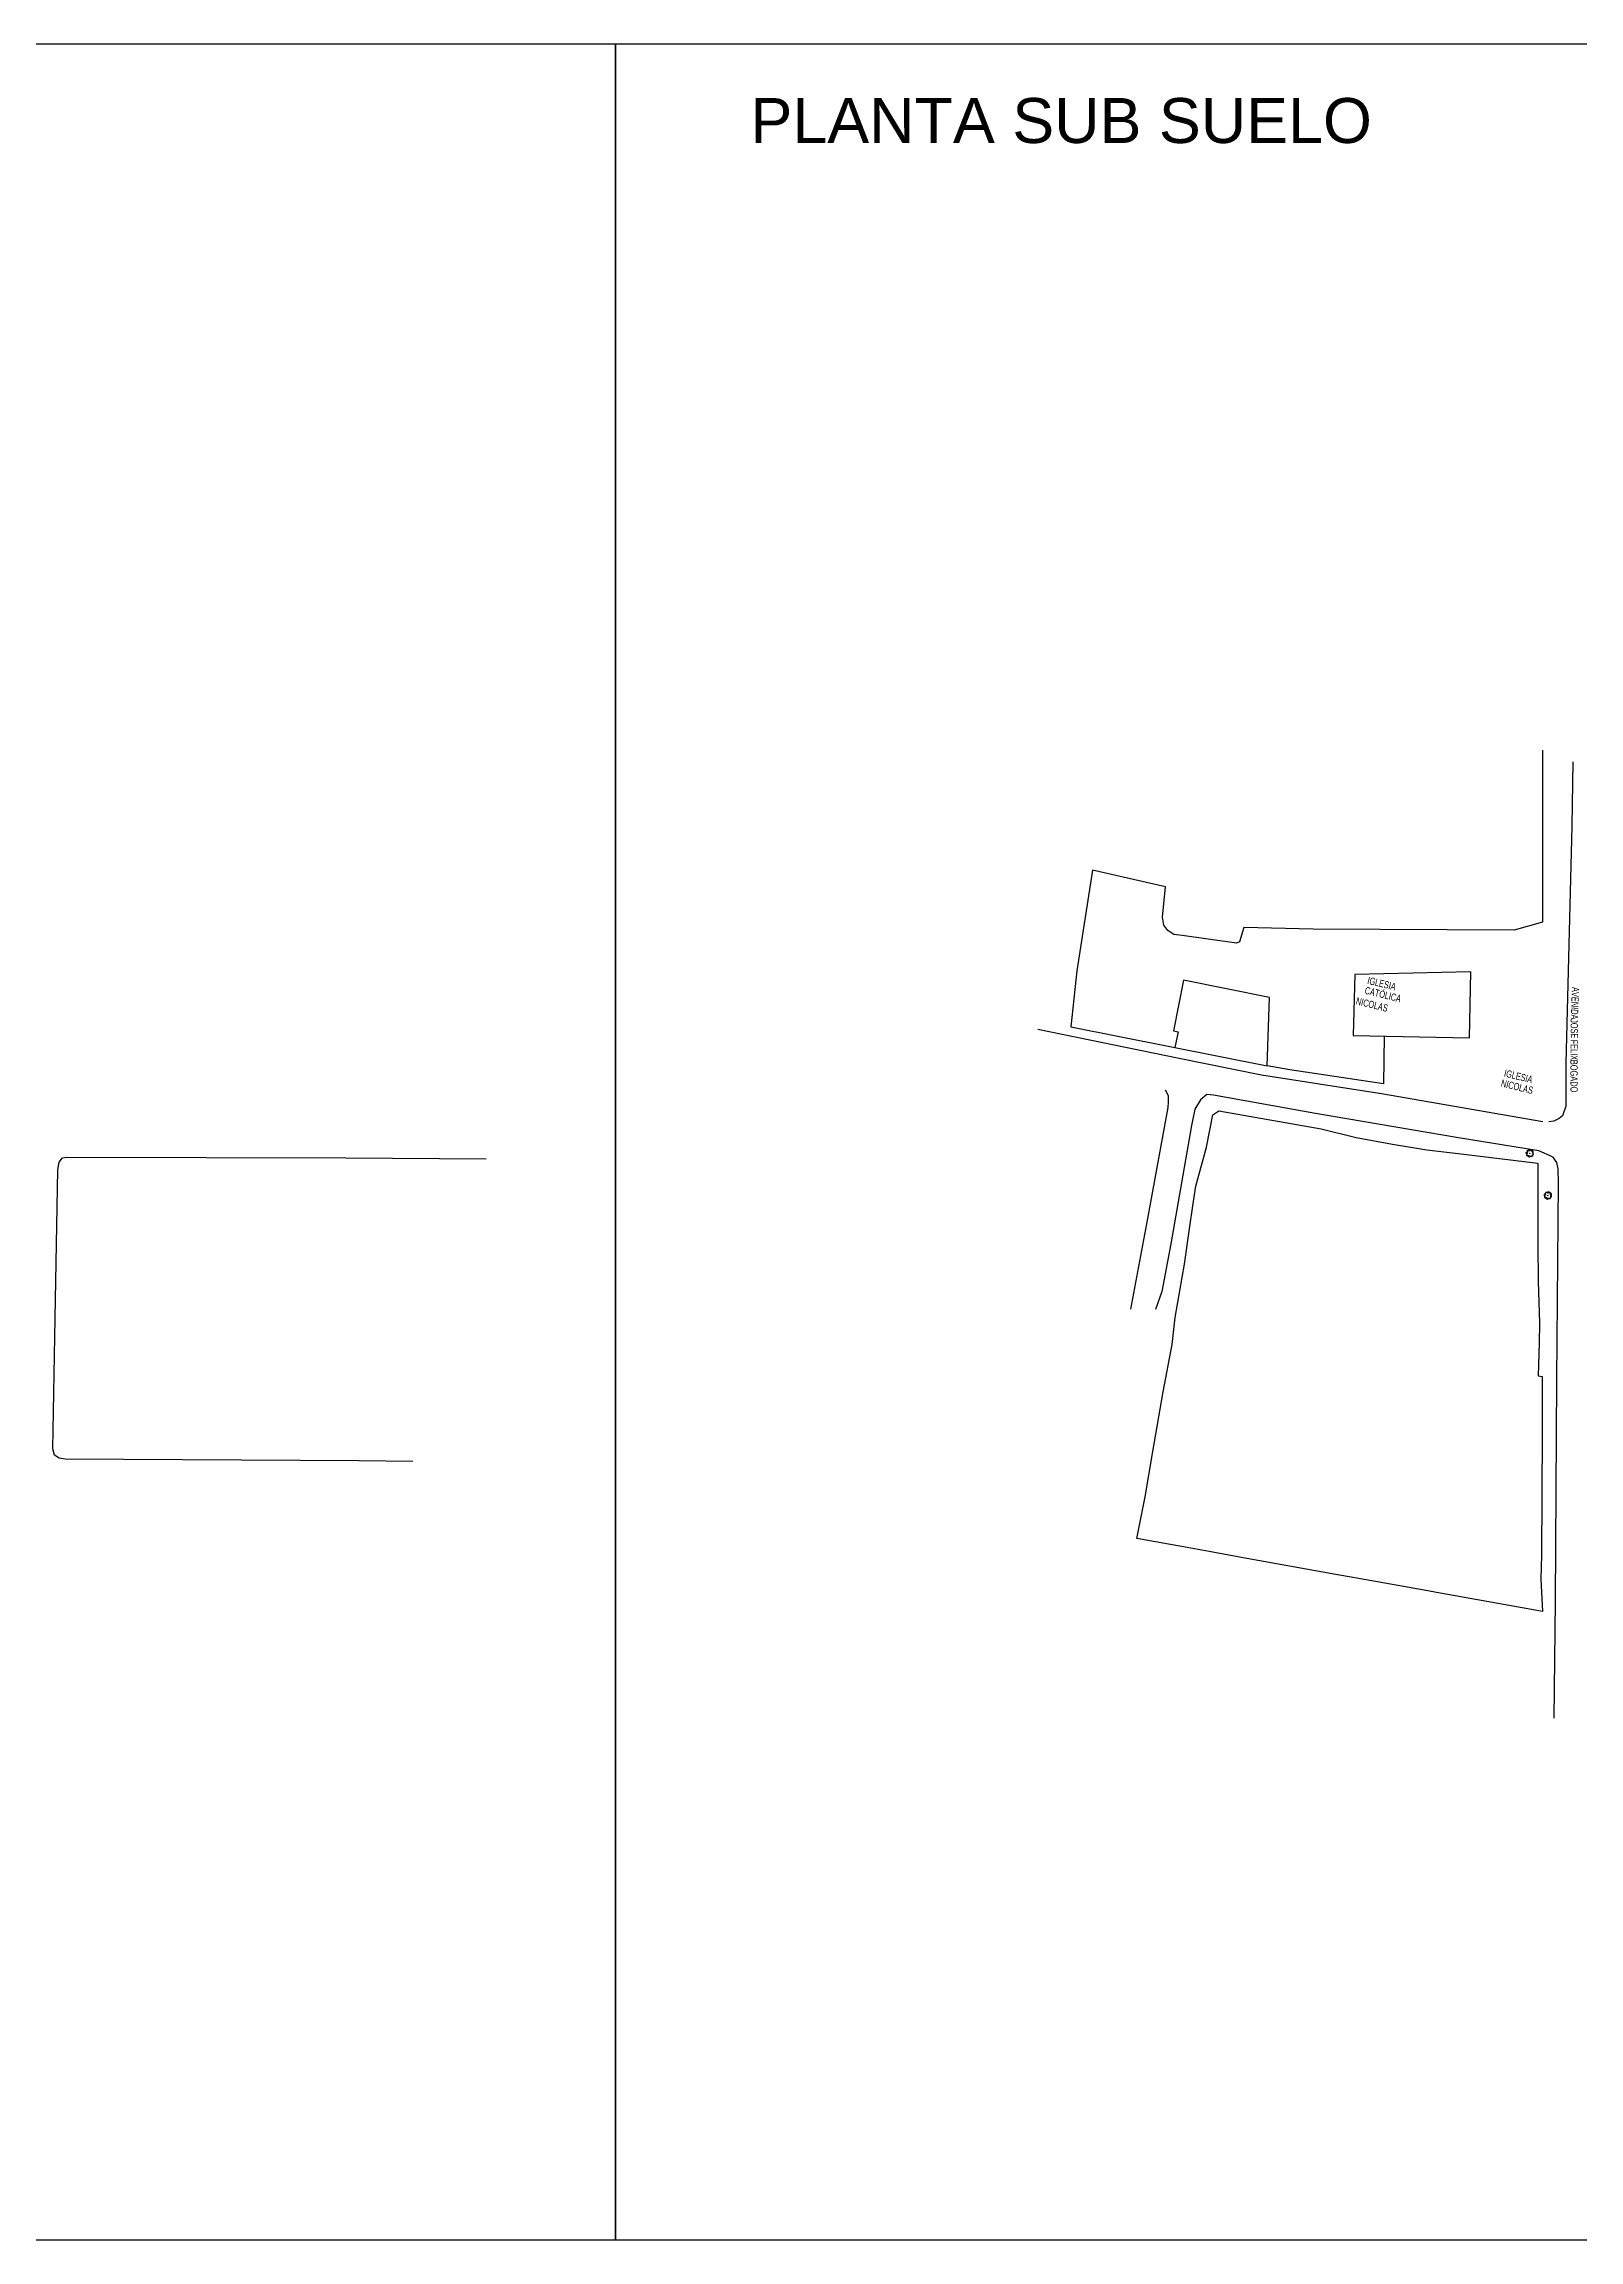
# Model space of a CAD drawing. Extents: x 306 to 2240, y 18 to 779.
# Drawn here: x 792 to 1218, y 18 to 628 of the extents above; entities that cross this region are included whole.
import ezdxf

# ---------------------------------------------------------------- set-up
doc = ezdxf.new("R2010")
doc.units = 0
doc.header["$MEASUREMENT"] = 0
for name, color, linetype in [('0603', 1, 'Continuous'), ('0604', 7, 'Continuous'), ('0611', 1, 'Continuous'), ('0703', 1, 'Continuous'), ('0707', 7, 'Continuous'), ('0808', 7, 'Continuous'), ('1007', 3, 'Continuous')]:
    doc.layers.add(name, color=color, linetype=linetype)
doc.styles.add('02', font='swissc.ttf')
doc.styles.get("Standard").update_dxf_attribs({"font": 'arial.ttf'})

# ---------------------------------------------------------------- blocks, each defined once
blk = doc.blocks.new('09')
for p, q in [((-0.04, 0.01), (0.04, 0.01)), ((-0.02, 0.03), (0.02, 0.03)), ((0, 0.05), (0, 0.05)), ((-0.04, -0.01), (0.04, -0.01)), ((-0.02, -0.03), (0.02, -0.03))]:
    blk.add_line(p, q)
for points in [[(-0.61, 0.39), (-0.76, 0.34), (-0.88, 0.27), (-0.97, 0.13), (-1, 0), (-0.96, -0.15), (-0.88, -0.26), (-0.83, -0.31), (-0.73, -0.36), (-0.58, -0.38)], [(-0.12, 0.67), (-0.2, 0.77), (-0.32, 0.84), (-0.46, 0.87), (-0.62, 0.83), (-0.74, 0.77), (-0.81, 0.63), (-0.83, 0.49), (-0.83, 0.42), (-0.79, 0.32), (-0.69, 0.22), (-0.62, 0.16)], [(-0.41, 0.6), (-0.39, 0.72), (-0.35, 0.82), (-0.3, 0.88), (-0.18, 0.96), (-0.03, 1), (0.1, 0.96), (0.24, 0.87), (0.31, 0.75), (0.36, 0.62), (0.37, 0.55)], [(0.11, 0.66), (0.19, 0.71), (0.31, 0.78), (0.42, 0.81), (0.49, 0.81), (0.63, 0.78), (0.76, 0.7), (0.82, 0.58), (0.84, 0.41), (0.81, 0.28), (0.75, 0.16), (0.69, 0.06)], [(0.67, -0.42), (0.8, -0.38), (0.91, -0.29), (0.99, -0.14), (1.01, -0.01), (0.95, 0.14), (0.86, 0.24), (0.8, 0.29), (0.7, 0.32), (0.56, 0.34)], [(-0.14, -0.69), (-0.19, -0.75), (-0.3, -0.83), (-0.4, -0.87), (-0.48, -0.87), (-0.61, -0.83), (-0.74, -0.75), (-0.8, -0.63), (-0.83, -0.47), (-0.79, -0.33), (-0.7, -0.18), (-0.64, -0.12)], [(-0.38, -0.63), (-0.34, -0.76), (-0.26, -0.88), (-0.13, -0.97), (0.01, -1.01), (0.15, -0.97), (0.27, -0.88), (0.32, -0.83), (0.36, -0.73), (0.38, -0.57)], [(0.15, -0.7), (0.32, -0.83), (0.46, -0.87), (0.62, -0.85), (0.74, -0.79), (0.83, -0.66), (0.86, -0.52), (0.86, -0.45), (0.83, -0.34), (0.74, -0.24), (0.67, -0.18)]]:
    blk.add_lwpolyline(points)
blk.add_lwpolyline([(0, -0.05), (-0.05, 0), (0, 0.05), (0.05, 0)], close=True)

msp = doc.modelspace()

# ---------------------------------------------------------------- linework, layer by layer
for points in [[(305.888, 627.919), (950.581, 627.919), (950.581, 18.116), (305.888, 18.116)], [(950.581, 627.919), (1595.275, 627.919), (1595.275, 18.116), (950.581, 18.116)]]:
    msp.add_lwpolyline(points, close=True)
at = {"layer": '0603', "linetype": 'Continuous', "flags": 128}
for points in [[(1216.419, 428.533), (1216.103, 410.707), (1214.408, 344.909), (1214.393, 332.976), (1213.474, 330.246), (1212.62, 329.581), (1211.112, 328.81), (1209.725, 328.575)], [(1144.297, 382.081), (1125.053, 382.558), (1123.861, 378.639), (1123.016, 378.26), (1107.889, 380.318), (1105.617, 380.63), (1103.923, 381.779), (1102.773, 383.216), (1102.457, 385.487), (1103.306, 393.867), (1083.024, 398.451), (1078.656, 370.515), (1076.979, 354.974), (1131.533, 344.143), (1132.153, 363.177), (1108.315, 367.916), (1105.526, 353.876), (1106.831, 353.616), (1105.886, 349.235), (1105.886, 349.235)], [(1208.049, 328.611), (1163.228, 336.387), (1129.965, 341.542), (1106.617, 346.305), (1067.866, 354.223)], [(1103.191, 337.458), (1104.016, 335.957), (1104.027, 334.079), (1103.899, 332.597), (1098.255, 301.783), (1093.552, 276.586)], [(1210.709, 318.924), (1206.925, 320.536), (1200.076, 321.667), (1184.582, 324.155), (1144.908, 330.92), (1116.638, 336.02), (1114.745, 336.198), (1113.026, 334.736), (1111.434, 332.162), (1110.455, 327.563), (1104.765, 294.721), (1102.288, 281.53), (1100.468, 276.479)], [(1210.709, 318.924), (1206.925, 320.536), (1200.076, 321.667), (1184.582, 324.155), (1144.908, 330.92), (1116.638, 336.02), (1114.745, 336.198), (1113.026, 334.736), (1111.434, 332.162), (1110.455, 327.563), (1104.765, 294.721), (1102.288, 281.53), (1100.468, 276.479)], [(1210.709, 318.924), (1211.852, 317.334), (1212.253, 315.577), (1212.315, 311.649), (1211.825, 257.061), (1211.449, 195.412), (1211.059, 163.015)], [(1210.709, 318.924), (1211.852, 317.334), (1212.253, 315.577), (1212.315, 311.649), (1211.825, 257.061), (1211.449, 195.412), (1211.059, 163.015)]]:
    msp.add_lwpolyline(points, dxfattribs=at)
msp.add_lwpolyline([(1155.386, 352.593), (1187.716, 351.973), (1188.065, 370.239), (1155.82, 369.531), (1155.386, 352.593)], close=True, dxfattribs=at)
at = {"layer": '0611', "linetype": 'Continuous', "flags": 128}
msp.add_lwpolyline([(894.309, 234.26), (879.351, 234.453), (797.714, 234.964), (796.081, 235.232), (794.795, 236.074), (794.347, 237.853), (794.919, 268.897), (795.731, 315.3), (796.061, 317.391), (797, 318.612), (798.246, 318.82), (875.703, 318.649), (914.614, 318.365)], dxfattribs=at)
at = {"layer": '0703'}
msp.add_lwpolyline([(1151.591, 202.778), (1151.591, 202.778), (1151.591, 202.778), (1151.591, 202.778), (1124.848, 207.585), (1115.37, 209.289), (1115.371, 209.295), (1109.266, 210.39), (1095.302, 212.896), (1095.302, 212.896), (1095.302, 212.896), (1095.302, 212.896), (1095.302, 212.896), (1097.608, 224.486), (1097.608, 224.486), (1097.608, 224.486), (1097.608, 224.486), (1097.608, 224.486), (1099.733, 237.054), (1099.733, 237.054), (1099.733, 237.054), (1099.733, 237.054), (1099.733, 237.054), (1102.648, 253.629), (1102.648, 253.629), (1102.648, 253.629), (1102.648, 253.629), (1102.648, 253.629), (1105.101, 266.816), (1105.101, 266.816), (1105.101, 266.816), (1105.101, 266.816), (1105.101, 266.816), (1105.973, 274.26), (1105.973, 274.26), (1108.554, 289.071), (1108.554, 289.071), (1108.554, 289.071), (1108.554, 289.071), (1108.554, 289.071), (1110.061, 299.595), (1110.061, 299.595), (1110.879, 305.326), (1111.658, 310.747), (1111.658, 310.747), (1111.658, 310.747), (1111.658, 310.747), (1111.658, 310.747), (1114.699, 321.543), (1114.699, 321.543), (1116.394, 330.559), (1116.394, 330.559), (1116.394, 330.559), (1118.093, 331.686), (1146.499, 326.718), (1146.499, 326.718), (1146.499, 326.718), (1156.249, 324.301), (1156.249, 324.301), (1156.249, 324.301), (1156.249, 324.301), (1156.249, 324.301), (1166.301, 322.437), (1166.301, 322.437), (1175.854, 320.877), (1175.854, 320.877), (1186.096, 319.645), (1186.096, 319.642), (1186.096, 319.642), (1186.096, 319.642), (1186.096, 319.645), (1206.662, 317.171), (1206.662, 317.171), (1206.662, 317.171), (1206.682, 305.495), (1206.682, 305.495), (1206.678, 294.421), (1206.678, 294.421), (1206.716, 284.308), (1206.716, 284.308), (1207.134, 272.8), (1207.134, 272.8), (1207.134, 272.8), (1207.134, 272.8), (1207.134, 272.8), (1207.002, 267.231), (1206.787, 258.097), (1206.787, 258.097), (1206.787, 258.097), (1206.787, 258.097), (1206.787, 258.097), (1207.879, 257.889), (1207.879, 257.889), (1207.879, 257.889), (1207.827, 242.564), (1207.827, 242.564), (1207.827, 242.564), (1207.827, 242.564), (1207.827, 242.564), (1207.767, 224.855), (1207.767, 224.855), (1207.767, 224.855), (1207.767, 224.855), (1207.767, 224.855), (1207.653, 208.336), (1207.653, 208.336), (1207.653, 208.336), (1207.653, 208.336), (1207.653, 208.336), (1207.533, 201.629), (1207.928, 192.646), (1207.928, 192.646), (1207.928, 192.646), (1207.928, 192.646), (1207.928, 192.646), (1205.954, 193.006), (1205.954, 193.006), (1195.076, 194.962), (1195.076, 194.962), (1178.526, 197.93), (1178.526, 197.93), (1176.1, 198.366), (1176.101, 198.373), (1156.429, 201.907), (1156.429, 201.909), (1156.429, 201.909), (1156.429, 201.909), (1156.429, 201.907), (1151.591, 202.778), (1151.591, 202.778), (1151.591, 202.778), (1151.591, 202.778)], close=True, dxfattribs=at)
at = {"layer": '0707', "linetype": 'ByBlock', "flags": 128}
msp.add_lwpolyline([(1207.955, 431.835), (1207.927, 384.019), (1200.118, 381.833), (1144.297, 382.081)], dxfattribs=at)
msp.add_lwpolyline([(1207.955, 431.835), (1207.927, 384.019), (1200.118, 381.833), (1144.297, 382.081)], dxfattribs=at)
at = {"layer": '0707', "linetype": 'Continuous', "flags": 128}
msp.add_lwpolyline([(1164.028, 352.431), (1163.781, 339.176), (1137.791, 343.085), (1131.533, 344.143)], dxfattribs=at)

# ---------------------------------------------------------------- block references
at = {"layer": '1007', "rotation": 76.16208537718278}
for p in [(1204.424, 319.875, 108.35), (1209.458, 308.161, 110.57)]:
    msp.add_blockref('09', p, dxfattribs=at)

# ---------------------------------------------------------------- texts
at = {"insert": (988.037, 612.894), "char_height": 12.48686, "attachment_point": 1}
msp.add_mtext_dynamic_manual_height_columns('PLANTA SUB SUELO', width=216.69268, gutter_width=1, heights=[0], dxfattribs=at)
at = {"layer": '0604', "style": '02', "width": 0.75}
for s, rotation, p in [('AVENIDA', 268.162085, (1216.099, 366.087)), ('AVENIDA', 268.162085, (1216.099, 366.087)), ('JOSE', 271.162085, (1215.732, 357.129)), ('JOSE', 271.162085, (1215.732, 357.129)), ('FELIX', 270.162085, (1215.738, 351.449)), ('FELIX', 270.162085, (1215.738, 351.449)), ('BOGADO', 270.162085, (1215.695, 345.827)), ('BOGADO', 270.162085, (1215.695, 345.827))]:
    msp.add_text(s, height=2, rotation=rotation, dxfattribs=at).set_placement(p)
at = {"layer": '0808', "style": '02', "width": 0.75}
for s, p in [('CATÓLICA', (1158.437, 364.238)), ('IGLESIA', (1159.176, 366.996)), ('NICOLAS', (1155.99, 361.287)), ('IGLESIA', (1197.138, 341.244)), ('NICOLAS', (1196.286, 338.464))]:
    msp.add_text(s, height=2, rotation=346.162085, dxfattribs=at).set_placement(p)

doc.saveas('drawing.dxf')
